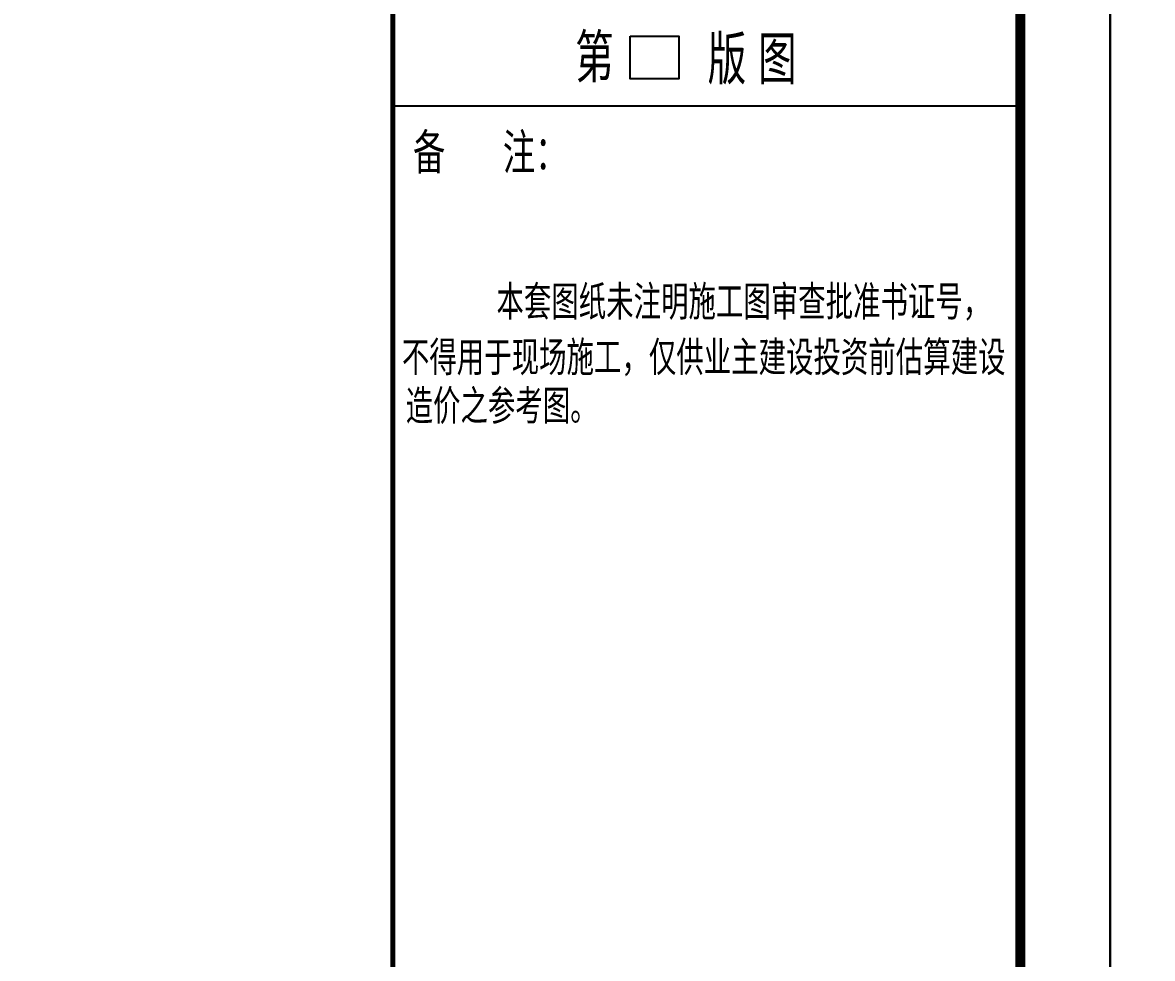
# Model space of a CAD drawing. Header units: millimetres. Extents: x 591771 to 1936534, y -622016 to 355666.
# Drawn here: x 665348 to 677948, y -65059 to -54618 of the extents above; entities that cross this region are included whole.
import ezdxf

# ---------------------------------------------------------------- set-up
doc = ezdxf.new("R2010")
doc.units = ezdxf.units.MM
doc.header["$LTSCALE"] = 80
for name, color, linetype in [('\\M+5CDBC\\M+5BFF2', 252, 'Continuous'), ('AXIS', 3, 'Continuous'), ('HZ', 2, 'Continuous')]:
    doc.layers.add(name, color=color, linetype=linetype)
doc.styles.add('_HZTXT', font='txt.shx', dxfattribs={"width": 0.8, "bigfont": 'hztxt.shx'})

msp = doc.modelspace()

# ---------------------------------------------------------------- linework, layer by layer
at = {"layer": '\\M+5CDBC\\M+5BFF2', "color": 2}
for points in [[(593376.3, -103536), (677476.3, -103536), (677476.3, -44136), (593376.3, -44136)], [(677476.3, -103536), (761576.3, -103536), (761576.3, -44136), (677476.3, -44136)]]:
    msp.add_lwpolyline(points, close=True, dxfattribs=at)
at = {"layer": '\\M+5CDBC\\M+5BFF2', "color": 2, "const_width": 112.5}
msp.add_lwpolyline([(594376.4, -102536), (676476.3, -102536), (676476.3, -45136), (594376.4, -45136)], close=True, dxfattribs=at)
at = {"layer": '\\M+5CDBC\\M+5BFF2', "color": 2}
for points, const_width in [([(669476.1, -102536), (669476.1, -45136)], 56.2), ([(669476.1, -55548.2), (676476.3, -55548.2)], 20)]:
    msp.add_lwpolyline(points, dxfattribs=dict(at, const_width=const_width))
at = {"layer": 'AXIS'}
msp.add_lwpolyline([(672124.2, -54769.6), (672664.8, -54769.6), (672664.8, -55245.6), (672124.2, -55245.6)], close=True, dxfattribs=at)

# ---------------------------------------------------------------- texts
at = {"layer": '\\M+5CDBC\\M+5BFF2', "color": 2, "style": '_HZTXT', "width": 0.8}
for s, height, p in [(' 第', 540, (671124.7, -55286.4)), ('版', 540, (672987.7, -55306.3)), ('图', 540, (673548.9, -55306.3)), ('备  注：', 450, (669702, -56302.8))]:
    msp.add_text(s, height=height, dxfattribs=at).set_placement(p)
at = {"layer": 'HZ', "color": 1, "style": '_HZTXT', "width": 0.8}
for s, p in [('本套图纸未注明施工图审查批准书证号，', (670632.2, -57932.2)), ('不得用于现场施工，仅供业主建设投资前估算建设', (669578.4, -58552)), ('造价之参考图。', (669619.2, -59094.4))]:
    msp.add_text(s, height=382.5, rotation=0.0025, dxfattribs=at).set_placement(p)

doc.saveas('drawing.dxf')
